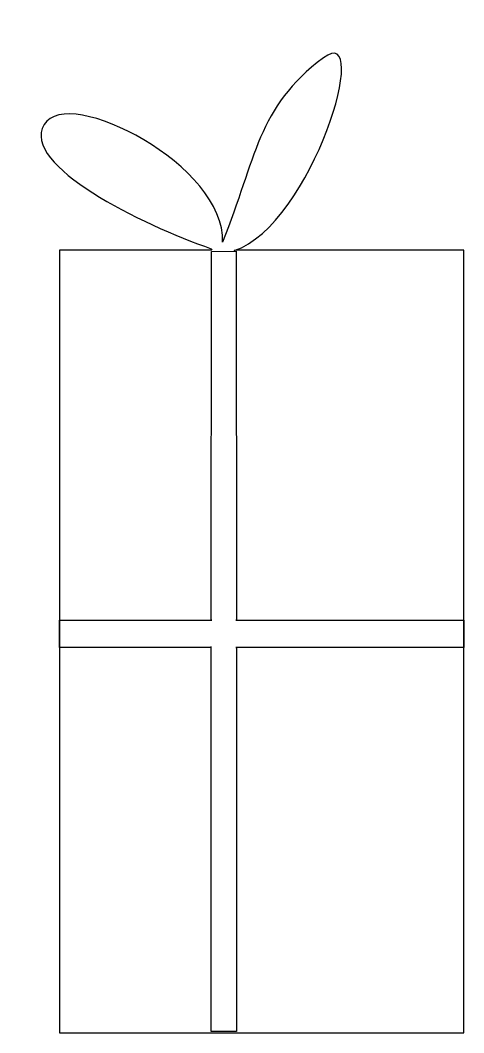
# Model space of a CAD drawing. Header units: centimetres. Extents: x -4.9 to 4.9, y -10.9 to 11.3.
import ezdxf

# ---------------------------------------------------------------- set-up
doc = ezdxf.new("R2010")
doc.units = ezdxf.units.CM
doc.header["$MEASUREMENT"] = 0
doc.layers.add('Camada 1', color=7, linetype='Continuous')

msp = doc.modelspace()

# ---------------------------------------------------------------- linework, layer by layer
at = {"layer": 'Camada 1'}
for points, knots in [([(-0.67077, 6.28928), (-0.68053, 6.30661), (-0.68106, 6.32016), (-0.68106, 6.32016), (-0.68106, 6.32016), (-2.20263, 6.84435), (-4.87717, 8.15613), (-4.353, 9.04783), (-4.353, 9.04783), (-3.82881, 9.93953), (-0.3439, 8.12901), (-0.43386, 6.4638), (-0.43386, 6.4638), (0.31525, 8.31332), (0.31525, 9.4148), (1.78427, 10.51656), (1.78427, 10.51656), (2.88684, 11.34322), (1.53815, 6.84544), (-0.17801, 6.27735), (-0.17801, 6.27735), (-0.17801, 6.27735), (-0.13031, 6.28494), (-0.13031, 6.28494), (-0.13031, 6.28494), (-0.13031, 6.28494), (4.86807, 6.28494), (4.86807, 6.28494), (4.86807, 6.28494), (4.86807, 6.28494), (4.86807, -10.92234), (4.86807, -10.92234), (4.86807, -10.92234), (4.86807, -10.92234), (-4.01312, -10.92234), (-4.01312, -10.92234), (-4.01312, -10.92234), (-4.01312, -10.92234), (-4.01312, 6.28494), (-4.01312, 6.28494), (-4.01312, 6.28494), (-4.01312, 6.28494), (-0.6767, 6.28494), (-0.6767, 6.28494), (-0.6767, 6.28494), (-0.6767, 6.28494), (-0.67077, 6.28928), (-0.67077, 6.28928)], [0, 0, 0, 0, 0.07692308, 0.07692308, 0.07692308, 0.07692308, 0.15384615, 0.15384615, 0.15384615, 0.15384615, 0.23076923, 0.23076923, 0.23076923, 0.23076923, 0.30769231, 0.30769231, 0.30769231, 0.30769231, 0.38461538, 0.38461538, 0.38461538, 0.38461538, 0.46153846, 0.46153846, 0.46153846, 0.46153846, 0.53846154, 0.53846154, 0.53846154, 0.53846154, 0.61538462, 0.61538462, 0.61538462, 0.61538462, 0.69230769, 0.69230769, 0.69230769, 0.69230769, 0.76923077, 0.76923077, 0.76923077, 0.76923077, 0.84615385, 0.84615385, 0.84615385, 0.84615385, 1, 1, 1, 1]), ([(-0.13843, -2.44882), (-0.13843, -2.44882), (4.86807, -2.44882), (4.86807, -2.44882), (4.86807, -2.44882), (4.86807, -2.44882), (4.86807, -1.84713), (4.86807, -1.84713), (4.86807, -1.84713), (4.86807, -1.84713), (-0.13843, -1.84714), (-0.13843, -1.84714), (-0.13843, -1.84714), (-0.13843, -1.84714), (-0.12758, -1.84714), (-0.12758, -1.84714), (-0.12758, -1.84714), (-0.12758, -1.84714), (-0.13031, 6.26705), (-0.13031, 6.26705), (-0.13031, 6.26705), (-0.13031, 6.26705), (-0.6767, 6.25729), (-0.6767, 6.25729), (-0.6767, 6.25729), (-0.6767, 6.25729), (-0.68268, -1.84714), (-0.68268, -1.84714), (-0.68268, -1.84714), (-0.68268, -1.84714), (-0.66805, -1.84714), (-0.66805, -1.84714), (-0.66805, -1.84714), (-0.66805, -1.84714), (-4.01312, -1.84714), (-4.01312, -1.84714), (-4.01312, -1.84714), (-4.01312, -1.84714), (-4.01312, -2.44883), (-4.01312, -2.44883), (-4.01312, -2.44883), (-4.01312, -2.44883), (-0.71139, -2.44882), (-0.71139, -2.44882), (-0.71139, -2.44882), (-0.71139, -2.44882), (-0.68268, -2.43472), (-0.68268, -2.43472), (-0.68268, -2.43472), (-0.68268, -2.43472), (-0.68268, -10.89797), (-0.68268, -10.89797), (-0.68268, -10.89797), (-0.68268, -10.89797), (-0.12761, -10.89798), (-0.12761, -10.89798), (-0.12761, -10.89798), (-0.12761, -10.89798), (-0.12761, -2.44882), (-0.12761, -2.44882), (-0.12761, -2.44882), (-0.12761, -2.44882), (-0.13843, -2.44882), (-0.13843, -2.44882)], [0, 0, 0, 0, 0.05882353, 0.05882353, 0.05882353, 0.05882353, 0.11764706, 0.11764706, 0.11764706, 0.11764706, 0.17647059, 0.17647059, 0.17647059, 0.17647059, 0.23529412, 0.23529412, 0.23529412, 0.23529412, 0.29411765, 0.29411765, 0.29411765, 0.29411765, 0.35294118, 0.35294118, 0.35294118, 0.35294118, 0.41176471, 0.41176471, 0.41176471, 0.41176471, 0.47058824, 0.47058824, 0.47058824, 0.47058824, 0.52941176, 0.52941176, 0.52941176, 0.52941176, 0.58823529, 0.58823529, 0.58823529, 0.58823529, 0.64705882, 0.64705882, 0.64705882, 0.64705882, 0.70588235, 0.70588235, 0.70588235, 0.70588235, 0.76470588, 0.76470588, 0.76470588, 0.76470588, 0.82352941, 0.82352941, 0.82352941, 0.82352941, 0.88235294, 0.88235294, 0.88235294, 0.88235294, 1, 1, 1, 1])]:
    msp.add_open_spline(points, degree=3, knots=knots, dxfattribs=at)

doc.saveas('drawing.dxf')
